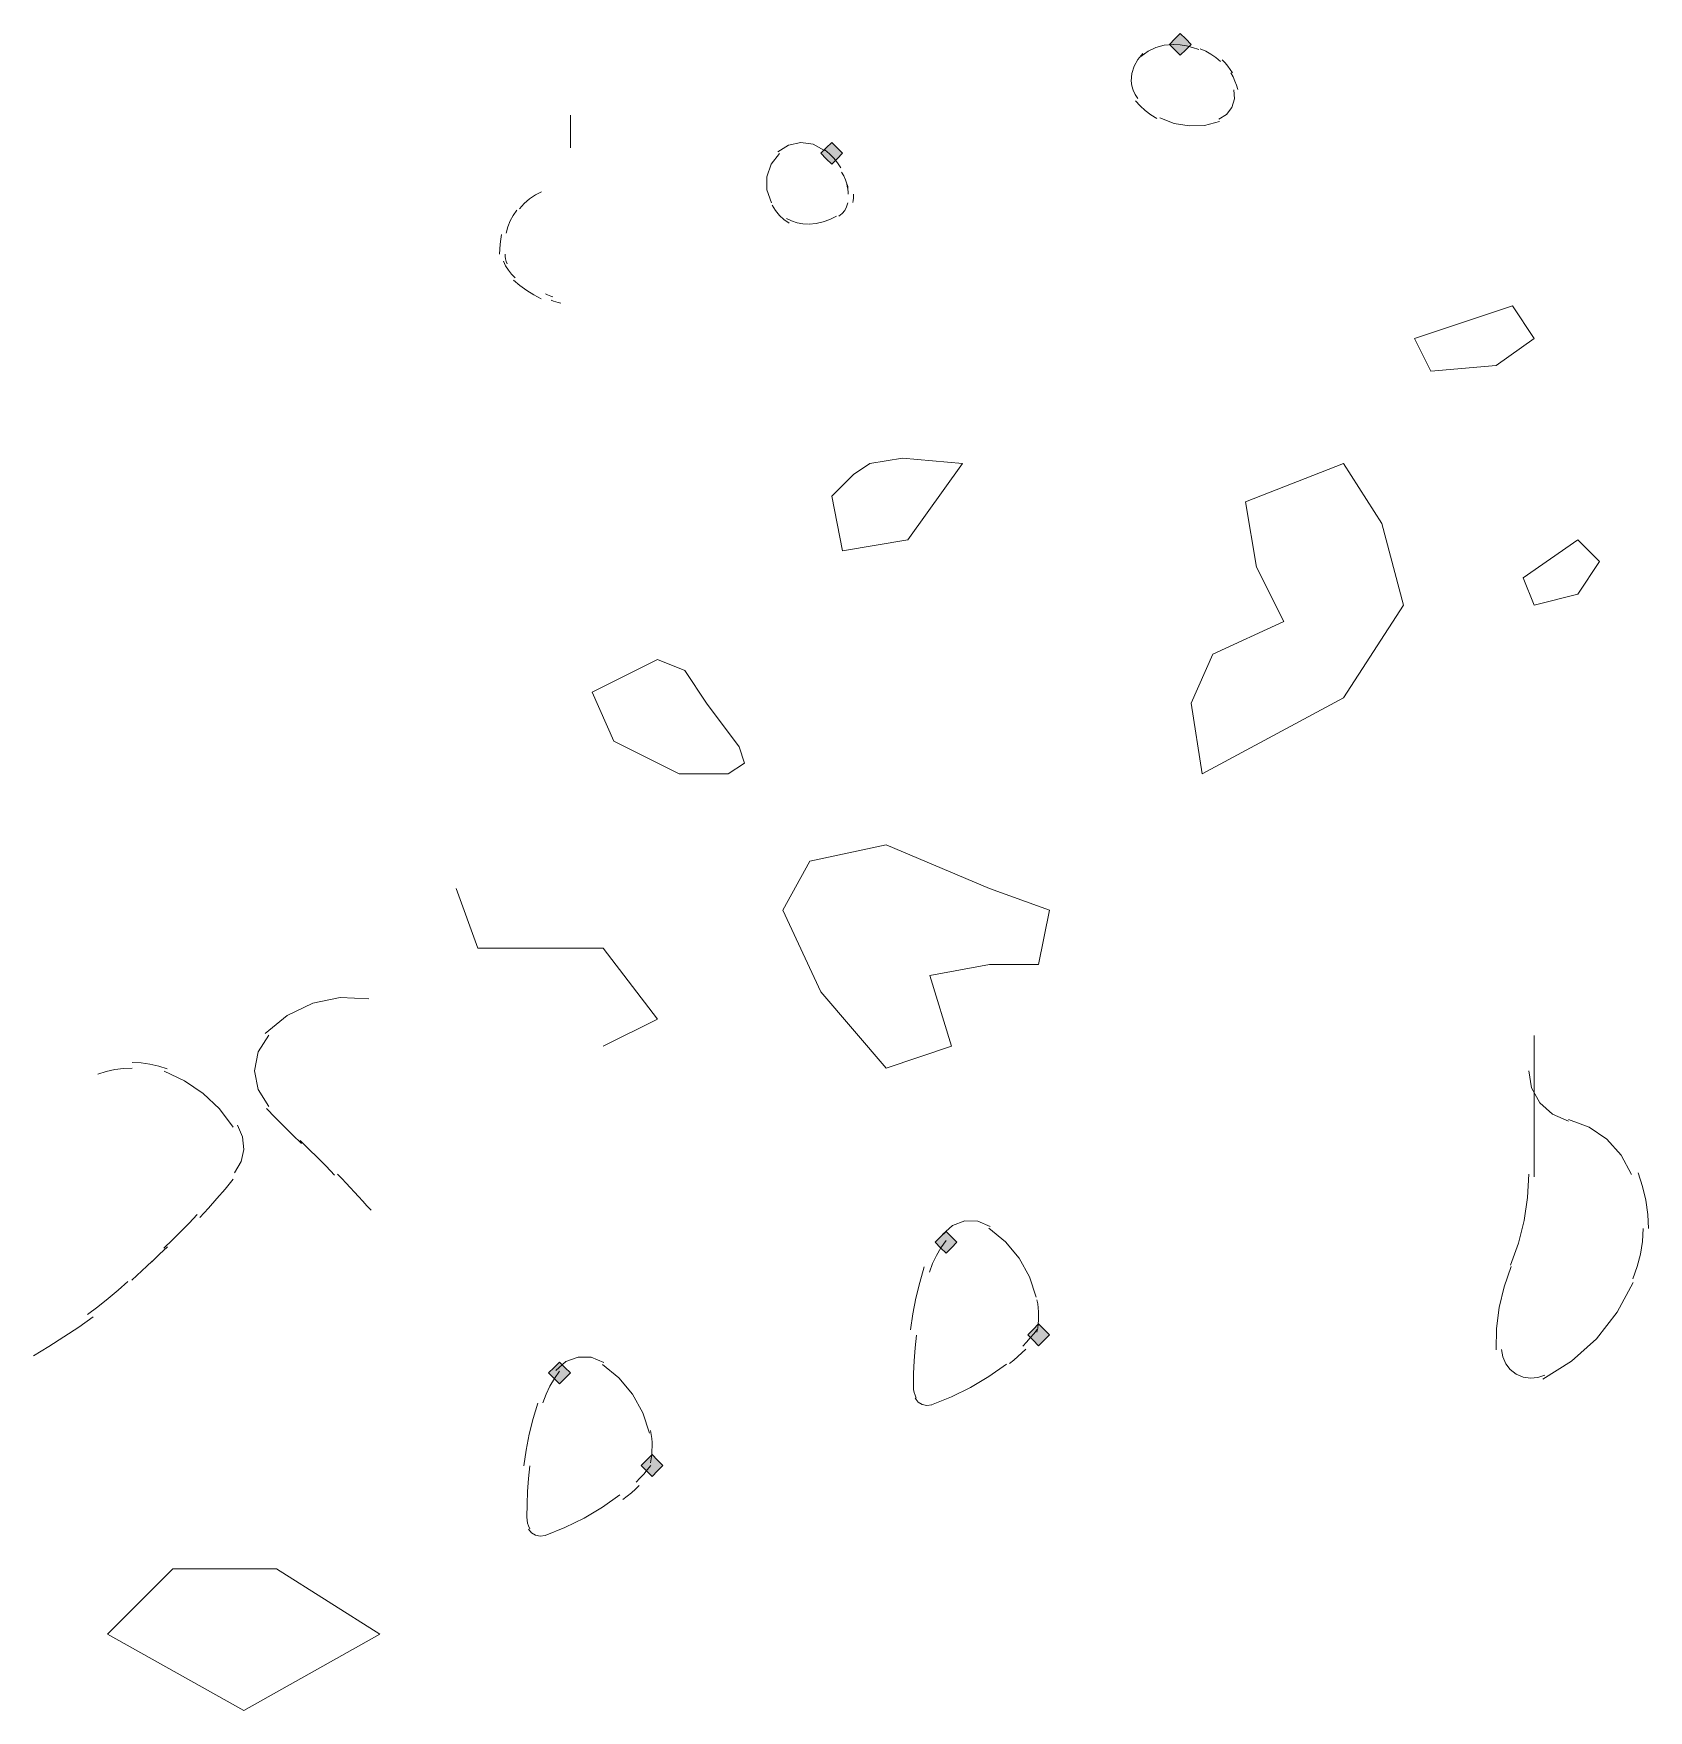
# Model space of a CAD drawing. Header units: millimetres. Extents: x 0 to 420, y 0 to 297.
# Drawn here: x 90.45 to 96.73, y 107.61 to 114.13 of the extents above; entities that cross this region are included whole.
import ezdxf

# ---------------------------------------------------------------- set-up
doc = ezdxf.new("R2010")
doc.units = ezdxf.units.MM

msp = doc.modelspace()

# ---------------------------------------------------------------- hatches: boundary and pattern name
for points in [[(94.9113, 114.1307), (94.8902, 114.1095), (94.869, 114.0883), (94.8902, 114.0672), (94.9113, 114.046), (94.9325, 114.0672), (94.9537, 114.0883), (94.9325, 114.1095), (94.9113, 114.1307)], [(93.5567, 113.7073), (93.5355, 113.6862), (93.5143, 113.665), (93.5355, 113.6438), (93.5567, 113.6227), (93.5778, 113.6438), (93.599, 113.665), (93.5778, 113.6862), (93.5567, 113.7073)], [(94.0012, 109.474), (93.98, 109.4528), (93.9588, 109.4316), (93.98, 109.4105), (94.0012, 109.3893), (94.0223, 109.4105), (94.0435, 109.4316), (94.0223, 109.4528), (94.0012, 109.474)], [(94.361, 109.1142), (94.3398, 109.093), (94.3187, 109.0718), (94.3398, 109.0507), (94.361, 109.0295), (94.3822, 109.0507), (94.4033, 109.0718), (94.3822, 109.093), (94.361, 109.1142)], [(92.4983, 108.966), (92.4772, 108.9448), (92.456, 108.9237), (92.4772, 108.9025), (92.4983, 108.8813), (92.5195, 108.9025), (92.5407, 108.9237), (92.5195, 108.9448), (92.4983, 108.966)], [(92.8582, 108.6062), (92.837, 108.585), (92.8158, 108.5638), (92.837, 108.5427), (92.8582, 108.5215), (92.8793, 108.5427), (92.9005, 108.5638), (92.8793, 108.585), (92.8582, 108.6062)]]:
    msp.add_hatch(color=7).paths.add_polyline_path(points)

# ---------------------------------------------------------------- linework, layer by layer
at = {"lineweight": 0}
for points in [[(94.9113, 114.1307), (94.8902, 114.1095), (94.869, 114.0883), (94.8902, 114.0672), (94.9113, 114.046), (94.9325, 114.0672), (94.9537, 114.0883), (94.9325, 114.1095)], [(93.5567, 113.7073), (93.5355, 113.6862), (93.5143, 113.665), (93.5355, 113.6438), (93.5567, 113.6227), (93.5778, 113.6438), (93.599, 113.665), (93.5778, 113.6862)], [(94.0012, 109.474), (93.98, 109.4528), (93.9588, 109.4316), (93.98, 109.4105), (94.0012, 109.3893), (94.0223, 109.4105), (94.0435, 109.4316), (94.0223, 109.4528)], [(94.361, 109.1142), (94.3398, 109.093), (94.3187, 109.0718), (94.3398, 109.0507), (94.361, 109.0295), (94.3822, 109.0507), (94.4033, 109.0718), (94.3822, 109.093)], [(92.4983, 108.966), (92.4772, 108.9448), (92.456, 108.9237), (92.4772, 108.9025), (92.4983, 108.8813), (92.5195, 108.9025), (92.5407, 108.9237), (92.5195, 108.9448)], [(92.8582, 108.6062), (92.837, 108.585), (92.8158, 108.5638), (92.837, 108.5427), (92.8582, 108.5215), (92.8793, 108.5427), (92.9005, 108.5638), (92.8793, 108.585)]]:
    msp.add_lwpolyline(points, close=True, dxfattribs=at)
at = {"lineweight": 13}
for points in [[(94.766, 114.0527), (94.7461, 114.0302), (94.7317, 114.0042), (94.7231, 113.9758), (94.7209, 113.9459)], [(94.8834, 114.0883), (94.8493, 114.0858), (94.8166, 114.077), (94.7861, 114.0622), (94.7587, 114.0417)], [(94.9831, 114.0689), (94.9594, 114.077), (94.9352, 114.0829), (94.9106, 114.0866), (94.8857, 114.0883)], [(95.0674, 114.0223), (95.0496, 114.0375), (95.0305, 114.0508), (95.0103, 114.0623), (94.9889, 114.0718)], [(95.1143, 113.9775), (95.1056, 113.9912), (95.096, 114.0042), (95.0855, 114.0165), (95.0741, 114.0281)], [(95.1354, 113.9126), (95.1303, 113.9294), (95.1241, 113.9459), (95.1169, 113.962), (95.1085, 113.9775)], [(94.7209, 113.9466), (94.7231, 113.928), (94.7282, 113.9101), (94.736, 113.8933), (94.7465, 113.8778)], [(95.0608, 113.7979), (95.0912, 113.8162), (95.1123, 113.8434), (95.1224, 113.8762), (95.1198, 113.9116)], [(94.7369, 113.8696), (94.7551, 113.8492), (94.7753, 113.8309), (94.7972, 113.8147), (94.8208, 113.8008)], [(92.5407, 113.8132), (92.5407, 113.6862)], [(94.8322, 113.8032), (94.8878, 113.7812), (94.9463, 113.7714), (95.0054, 113.7738), (95.0634, 113.7886)], [(93.528, 113.6757), (93.4843, 113.7001), (93.4362, 113.7073), (93.3886, 113.6973), (93.3464, 113.6704)], [(93.3531, 113.6647), (93.3211, 113.6228), (93.3047, 113.5741), (93.3048, 113.5227), (93.3219, 113.4729)], [(93.5925, 113.6088), (93.579, 113.6281), (93.5641, 113.6463), (93.5478, 113.6633), (93.5302, 113.6791)], [(93.6184, 113.5301), (93.615, 113.5465), (93.6099, 113.5624), (93.6032, 113.5776), (93.5949, 113.5921)], [(92.4286, 113.5158), (92.4044, 113.503), (92.3819, 113.4876), (92.3612, 113.4698), (92.3425, 113.4498)], [(93.6202, 113.5062), (93.62, 113.5154), (93.6195, 113.5246), (93.6186, 113.5337), (93.6174, 113.5428)], [(93.6384, 113.4742), (93.6397, 113.4821), (93.6406, 113.4901), (93.6412, 113.4982), (93.6413, 113.5062)], [(92.3328, 113.4439), (92.3182, 113.4238), (92.3062, 113.4021), (92.2969, 113.3791), (92.2906, 113.355)], [(93.3245, 113.4628), (93.3375, 113.4423), (93.353, 113.4238), (93.3709, 113.4075), (93.3909, 113.3938)], [(93.5838, 113.4213), (93.5966, 113.4309), (93.6069, 113.4428), (93.6145, 113.4566), (93.619, 113.4719)], [(93.3805, 113.412), (93.4007, 113.4019), (93.422, 113.3948), (93.444, 113.3908), (93.4665, 113.3899)], [(93.4686, 113.3899), (93.4964, 113.3926), (93.5236, 113.3987), (93.5497, 113.4082), (93.5747, 113.4208)], [(92.273, 113.3499), (92.2698, 113.3309), (92.2674, 113.3118), (92.266, 113.2927), (92.2655, 113.2734)], [(92.28, 113.2451), (92.2888, 113.2273), (92.2994, 113.2106), (92.3119, 113.1952), (92.326, 113.1812)], [(92.2867, 113.2734), (92.2872, 113.2638), (92.2886, 113.2543), (92.291, 113.245), (92.2943, 113.236)], [(92.3197, 113.1713), (92.3446, 113.1507), (92.3708, 113.1318), (92.3983, 113.1147), (92.4268, 113.0995)], [(92.4444, 113.1182), (92.4511, 113.1151), (92.4579, 113.1121), (92.4648, 113.1094), (92.4718, 113.1068)], [(92.4657, 113.0938), (92.4749, 113.0907), (92.4842, 113.0879), (92.4935, 113.0853), (92.5029, 113.083)], [(92.0962, 110.8075), (92.1809, 110.5747), (92.5195, 110.5747), (92.6677, 110.5747), (92.8793, 110.2995), (92.6677, 110.1937)], [(91.7567, 110.3782), (91.6458, 110.3826), (91.5386, 110.3605), (91.4397, 110.3134), (91.3539, 110.2429)], [(91.3685, 110.2371), (91.3269, 110.1719), (91.313, 110.0984), (91.3269, 110.0249), (91.3685, 109.9597)], [(96.2872, 110.236), (96.2872, 109.6857)], [(96.2872, 110.0878), (96.2872, 110.236)], [(90.9731, 110.1057), (90.9399, 110.1163), (90.906, 110.124), (90.8716, 110.1286), (90.8368, 110.1302)], [(90.8368, 110.109), (90.8028, 110.1075), (90.7691, 110.1031), (90.736, 110.0958), (90.7035, 110.0856)], [(91.2291, 109.8795), (91.1761, 109.9497), (91.1129, 110.0099), (91.0408, 110.0592), (90.9611, 110.0964)], [(96.266, 110.0984), (96.2774, 110.0317), (96.3092, 109.9739), (96.358, 109.9295), (96.4203, 109.9029)], [(91.3591, 109.9516), (91.3924, 109.9171), (91.4261, 109.8829), (91.4603, 109.8492), (91.4948, 109.8159)], [(91.2351, 109.7019), (91.2601, 109.7451), (91.2704, 109.7927), (91.2658, 109.8413), (91.246, 109.8871)], [(96.666, 109.6949), (96.626, 109.7698), (96.5701, 109.8321), (96.501, 109.8793), (96.4214, 109.9089)], [(91.6239, 109.6926), (91.5909, 109.7268), (91.5575, 109.7606), (91.5238, 109.794), (91.4896, 109.827)], [(91.0997, 109.5276), (91.133, 109.5641), (91.1657, 109.6011), (91.1978, 109.6386), (91.2293, 109.6767)], [(91.701, 109.6266), (91.6847, 109.6441), (91.6684, 109.6615), (91.652, 109.6789), (91.6355, 109.6963)], [(96.1952, 109.3422), (96.226, 109.4277), (96.2481, 109.5157), (96.2615, 109.6054), (96.266, 109.6962)], [(96.7317, 109.4846), (96.7291, 109.5401), (96.7215, 109.595), (96.7088, 109.6489), (96.6913, 109.7016)], [(91.7657, 109.5561), (91.7496, 109.5738), (91.7335, 109.5914), (91.7173, 109.609), (91.701, 109.6266)], [(90.9598, 109.4088), (90.9932, 109.4407), (91.026, 109.4731), (91.0583, 109.5061), (91.09, 109.5397)], [(94.1728, 109.4932), (94.1245, 109.5135), (94.0738, 109.5145), (94.0262, 109.4971), (93.9871, 109.4623)], [(94.3507, 109.2185), (94.3251, 109.2977), (94.2851, 109.3699), (94.2323, 109.4332), (94.1678, 109.4858)], [(96.6708, 109.2899), (96.6881, 109.3369), (96.7005, 109.3852), (96.708, 109.4346), (96.7105, 109.4846)], [(90.9127, 109.3559), (90.9282, 109.3703), (90.9437, 109.3848), (90.9592, 109.3992), (90.9747, 109.4137)], [(94.0013, 109.4389), (93.9813, 109.4102), (93.9638, 109.38), (93.9488, 109.3484), (93.9366, 109.3156)], [(90.835, 109.2841), (90.8549, 109.3025), (90.8747, 109.3208), (90.8945, 109.3392), (90.9143, 109.3576)], [(93.9165, 109.3358), (93.8986, 109.2756), (93.8836, 109.2147), (93.8716, 109.1531), (93.8625, 109.091)], [(96.1984, 109.3372), (96.1706, 109.2588), (96.1515, 109.1781), (96.141, 109.0959), (96.1395, 109.0128)], [(90.6628, 109.1509), (90.7036, 109.1811), (90.7433, 109.2125), (90.7822, 109.2451), (90.82, 109.2789)], [(96.3213, 108.8997), (96.4327, 108.9693), (96.5296, 109.0566), (96.61, 109.1593), (96.6717, 109.2752)], [(94.361, 109.1459), (94.3606, 109.1615), (94.3593, 109.177), (94.3572, 109.1924), (94.3543, 109.2077)], [(90.4534, 108.9905), (90.5128, 109.0264), (90.5712, 109.0636), (90.6289, 109.1021), (90.6856, 109.1419)], [(94.3542, 109.0816), (94.3572, 109.0975), (94.3593, 109.1136), (94.3606, 109.1297), (94.361, 109.1459)], [(93.8863, 109.0708), (93.881, 109.021), (93.8772, 108.971), (93.8749, 108.9209), (93.8742, 108.8707)], [(94.2989, 109.0281), (94.3139, 109.0436), (94.3284, 109.0596), (94.3423, 109.0761), (94.3557, 109.093)], [(94.2479, 108.9605), (94.2644, 108.9735), (94.2806, 108.987), (94.2962, 109.0011), (94.3113, 109.0157)], [(96.1602, 109.0148), (96.165, 108.9859), (96.1766, 108.9594), (96.1943, 108.9365), (96.2175, 108.9186), (96.2445, 108.907), (96.273, 108.9026), (96.3018, 108.9053), (96.3294, 108.9152)], [(92.6699, 108.9641), (92.6216, 108.9843), (92.571, 108.9853), (92.5234, 108.9679), (92.4843, 108.9331)], [(92.8479, 108.6894), (92.8222, 108.7685), (92.7823, 108.8407), (92.7295, 108.904), (92.665, 108.9566)], [(93.9447, 108.7992), (94.0219, 108.8304), (94.0964, 108.8672), (94.1679, 108.9095), (94.2362, 108.957)], [(92.4985, 108.9309), (92.4784, 108.9022), (92.4609, 108.872), (92.446, 108.8404), (92.4338, 108.8076)], [(93.8742, 108.8707), (93.8749, 108.8591), (93.877, 108.8477), (93.8805, 108.8366), (93.8853, 108.826)], [(93.8804, 108.8248), (93.8922, 108.8098), (93.9081, 108.8002), (93.9262, 108.7967), (93.9451, 108.7998)], [(92.4137, 108.8066), (92.3957, 108.7465), (92.3808, 108.6855), (92.3687, 108.6239), (92.3597, 108.5618)], [(92.8582, 108.6379), (92.8578, 108.6535), (92.8565, 108.669), (92.8544, 108.6844), (92.8514, 108.6997)], [(92.8514, 108.5736), (92.8543, 108.5895), (92.8565, 108.6056), (92.8577, 108.6217), (92.8582, 108.6379)], [(92.3834, 108.5628), (92.3782, 108.513), (92.3744, 108.463), (92.3721, 108.4129), (92.3714, 108.3627)], [(92.7961, 108.4989), (92.8111, 108.5144), (92.8255, 108.5304), (92.8395, 108.5469), (92.8528, 108.5638)], [(92.745, 108.4313), (92.7616, 108.4443), (92.7777, 108.4578), (92.7933, 108.4719), (92.8085, 108.4865)], [(92.4419, 108.2912), (92.519, 108.3224), (92.5935, 108.3592), (92.665, 108.4015), (92.7333, 108.449)], [(92.3714, 108.3627), (92.3721, 108.3511), (92.3742, 108.3397), (92.3777, 108.3286), (92.3825, 108.318)], [(92.3775, 108.3167), (92.3894, 108.3018), (92.4052, 108.2922), (92.4234, 108.2887), (92.4422, 108.2918)]]:
    msp.add_lwpolyline(points, dxfattribs=at)
for points in [[(95.8215, 112.9453), (96.2025, 113.0723), (96.2872, 112.9453), (96.139, 112.8395), (95.885, 112.8183)], [(93.6413, 112.4162), (93.5567, 112.3315), (93.599, 112.1198), (93.853, 112.1622), (94.0647, 112.4585), (93.8318, 112.4797), (93.7048, 112.4585)], [(95.5463, 112.4585), (95.1653, 112.3103), (95.2077, 112.0563), (95.3135, 111.8447), (95.0383, 111.7177), (94.9537, 111.5272), (94.996, 111.252), (95.5463, 111.5483), (95.7792, 111.9082), (95.6945, 112.2257)], [(96.4565, 112.1622), (96.2448, 112.014), (96.2872, 111.9082), (96.4565, 111.9505), (96.5412, 112.0775)], [(92.8793, 111.6965), (92.6253, 111.5695), (92.71, 111.379), (92.964, 111.252), (93.1545, 111.252), (93.218, 111.2943), (93.1968, 111.3578), (93.0698, 111.5272), (92.9852, 111.6542)], [(94.1705, 110.8075), (93.7684, 110.9768), (93.472, 110.9133), (93.3662, 110.7228), (93.5143, 110.4053), (93.7684, 110.109), (94.0223, 110.1937), (93.9377, 110.4688), (94.1705, 110.5112), (94.361, 110.5112), (94.4033, 110.7228)], [(90.9955, 108.1617), (90.7415, 107.9077), (91.2707, 107.6113), (91.7998, 107.9077), (91.3977, 108.1617), (91.2707, 108.1617)]]:
    msp.add_lwpolyline(points, close=True, dxfattribs=at)

doc.saveas('drawing.dxf')
